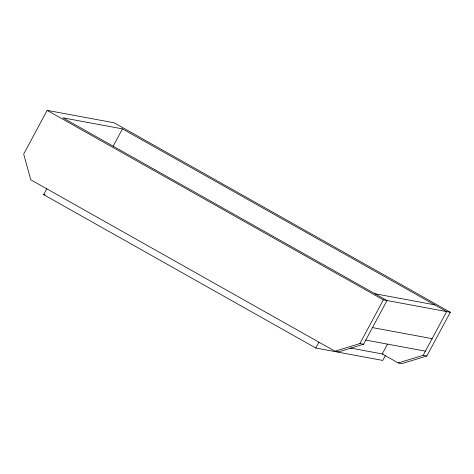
<?xml version="1.0" encoding="UTF-8"?>
<svg xmlns="http://www.w3.org/2000/svg" width="474" height="474" viewBox="0 0 474 474"><rect width="100%" height="100%" fill="white"/><g stroke="black" fill="none" stroke-linecap="round" stroke-linejoin="round"><path stroke-width="0.71" d="M398.255 362.954L401.905 363.629L426.849 355.992L450.3 312.259L114.098 122.778L47.151 110.371L23.7 154.103L30.774 179.788L334.958 351.222L338.608 351.898L363.552 344.26L387.003 300.528L62.811 117.813L122.452 128.869L446.65 311.578L423.199 355.316L398.255 362.954L382.245 353.93L387.477 344.171M385.552 355.257L382.767 360.441L315.82 348.034L43.661 194.642L46.784 188.812M113.12 146.27L122.452 128.869M315.82 348.034L318.949 342.198M334.958 351.222L359.902 343.585L383.353 299.846L450.3 312.259M43.661 194.642L45.113 194.915M374.999 293.756L434.64 304.812M372.487 327.599L432.134 338.655M365.786 340.095L425.433 351.151M359.902 343.585L363.552 344.26M423.199 355.316L426.849 355.992M350.239 347.999L382.986 354.072M47.151 110.371L383.353 299.846"/></g></svg>
